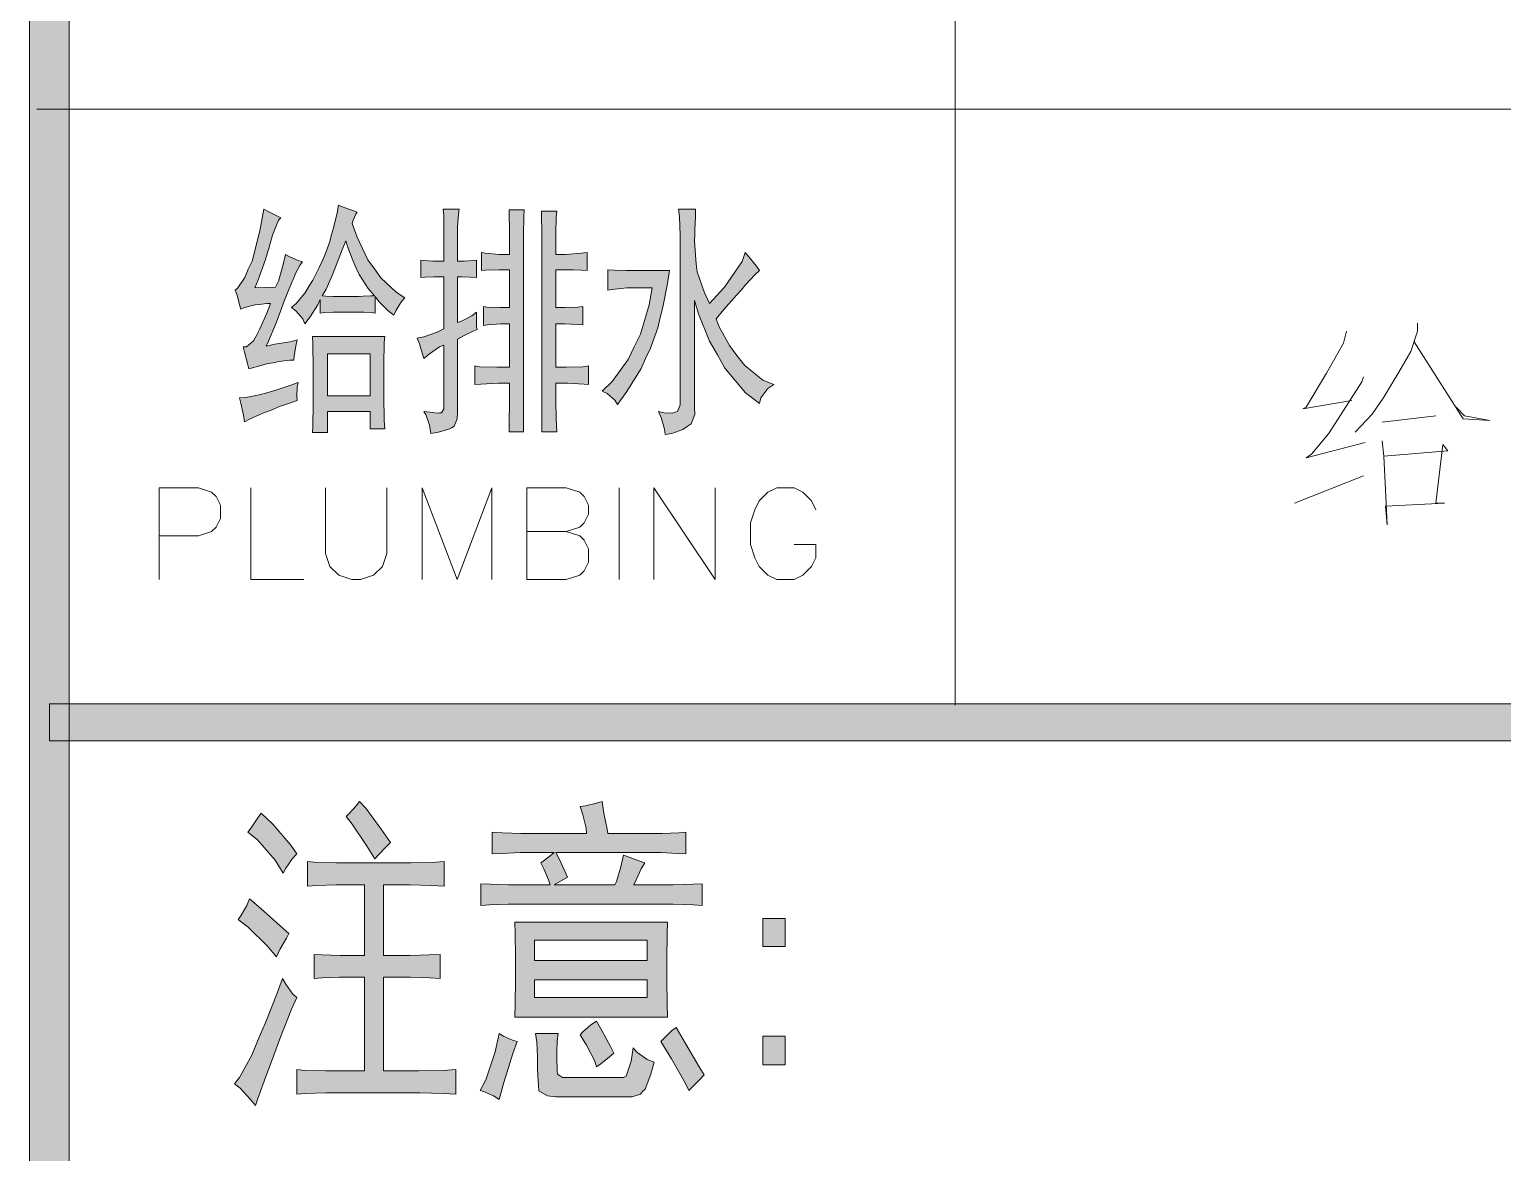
# Model space of a CAD drawing. Header units: millimetres. Extents: x 568 to 3948041, y -25191 to 63890.
# Drawn here: x 3939001 to 3941584, y 41750 to 43719 of the extents above; entities that cross this region are included whole.
import ezdxf

# ---------------------------------------------------------------- set-up
doc = ezdxf.new("R2010")
doc.units = ezdxf.units.MM

msp = doc.modelspace()

# ---------------------------------------------------------------- hatches: boundary and pattern name
h = msp.add_hatch(color=0)
h.dxf.hatch_style = 2
h.paths.add_polyline_path([(3939071.1, -23691.5), (3939001.2, -23691.5), (3939001.2, 62389.8), (3939071.1, 62389.8)])
h = msp.add_hatch(color=0)
h.dxf.hatch_style = 2
h.paths.add_polyline_path([(3939441.9, 43389.2), (3939438.1, 43384.7), (3939427.5, 43358.8), (3939421.4, 43337.6), (3939415.3, 43316.3), (3939402.4, 43280.6), (3939396.3, 43266.1), (3939432.8, 43267.7), (3939438.1, 43278.3), (3939446.4, 43307.2), (3939450.2, 43324.6), (3939457.8, 43320.8), (3939472.3, 43314), (3939479.9, 43311.7), (3939476.1, 43306.4), (3939468.5, 43292.7), (3939464.7, 43283.6), (3939460.9, 43274.5), (3939448.7, 43244.9), (3939441.1, 43223.6), (3939432.8, 43202.3), (3939420.6, 43172.7), (3939416.1, 43164.3), (3939431.3, 43167.4), (3939458.6, 43171.9), (3939470.8, 43175), (3939468.5, 43164.3), (3939465.4, 43146.9), (3939464.7, 43139.3), (3939457.1, 43139.3), (3939438.9, 43137), (3939428.2, 43134.7), (3939417.6, 43133.2), (3939396.3, 43127.1), (3939385.7, 43124.1), (3939383.4, 43133.9), (3939378.1, 43153.7), (3939375.8, 43162.8), (3939381.9, 43162.8), (3939394, 43173.4), (3939400.1, 43184.1), (3939405.4, 43194.7), (3939417.6, 43222.1), (3939423.7, 43238.8), (3939417.6, 43238.8), (3939403.9, 43237.3), (3939397.1, 43236.5), (3939390.2, 43235), (3939377.3, 43231.2), (3939372, 43228.9), (3939369.7, 43236.5), (3939365.2, 43253.2), (3939362.1, 43262.3), (3939366.7, 43266.1), (3939378.8, 43284.4), (3939384.9, 43298.8), (3939391.7, 43313.2), (3939405.4, 43366.4), (3939412.3, 43404.4), (3939419.9, 43399.9), (3939435.1, 43392.3)])
h = msp.add_hatch(color=0)
h.paths.add_polyline_path([(3939575.6, 43399.1), (3939573.3, 43395.3), (3939568.8, 43384.7), (3939567.2, 43379.3), (3939575.6, 43355), (3939594.6, 43315.5), (3939606, 43299.6), (3939617.4, 43283.6), (3939644, 43258.5), (3939659.2, 43248.7), (3939653.9, 43242.6), (3939644, 43227.4), (3939640.2, 43218.3), (3939630.3, 43225.9), (3939613.6, 43242.6), (3939607.5, 43250.9), (3939607.5, 43222.1), (3939600.7, 43222.8), (3939587.8, 43223.6), (3939582.4, 43223.6), (3939541.4, 43223.6), (3939533.8, 43223.6), (3939518.6, 43222.8), (3939511, 43222.1), (3939511, 43245.6), (3939507.2, 43236.5), (3939493.6, 43215.2), (3939484.4, 43203.1), (3939480.6, 43212.2), (3939468.5, 43225.9), (3939460.9, 43231.9), (3939469.2, 43238.8), (3939484.4, 43257), (3939491.3, 43268.4), (3939498.1, 43279.8), (3939509.5, 43301.8), (3939514.8, 43313.2), (3939519.4, 43323.9), (3939527.7, 43347.4), (3939530.8, 43359.6), (3939534.6, 43371.7), (3939540.7, 43397.6), (3939542.9, 43411.3), (3939551.3, 43407.5), (3939568, 43402.1)])
h.paths.add_polyline_path([(3939606, 43252.5), (3939595.4, 43265.4), (3939579.4, 43289.7), (3939574.1, 43301.1), (3939568.8, 43313.2), (3939559.7, 43336.8), (3939555.9, 43349), (3939550.5, 43336), (3939541.4, 43311.7), (3939536.9, 43299.6), (3939532.3, 43288.2), (3939521.7, 43263.9), (3939514.8, 43252.5), (3939520.9, 43251.7), (3939533.8, 43250.9), (3939541.4, 43250.9), (3939579.4, 43250.9), (3939586.2, 43251.7), (3939599.2, 43252.5)])
h = msp.add_hatch(color=0)
h.dxf.hatch_style = 2
h.paths.add_polyline_path([(3939681.2, 43178), (3939692.6, 43180.3), (3939716.2, 43188.6), (3939727.6, 43194.7), (3939727.6, 43285.9), (3939717.7, 43285.9), (3939710.1, 43285.9), (3939694.9, 43285.1), (3939687.3, 43284.4), (3939687.3, 43314.8), (3939693.4, 43314), (3939708.6, 43313.2), (3939717.7, 43313.2), (3939727.6, 43313.2), (3939727.6, 43358.8), (3939727.6, 43370.2), (3939727.6, 43393), (3939726.8, 43404.4), (3939754.9, 43404.4), (3939753.4, 43395.3), (3939751.9, 43372.5), (3939751.9, 43358.8), (3939751.9, 43313.2), (3939763.3, 43313.2), (3939780, 43314), (3939785.3, 43314.8), (3939785.3, 43284.4), (3939774.7, 43285.1), (3939758.7, 43285.9), (3939751.9, 43285.9), (3939751.9, 43205.4), (3939760.2, 43208.4), (3939776.9, 43217.5), (3939785.3, 43223.6), (3939785.3, 43213.7), (3939785.3, 43198.5), (3939786.1, 43193.2), (3939780.7, 43190.9), (3939763.3, 43182.6), (3939751.9, 43176.5), (3939751.9, 43048.1), (3939751.1, 43036.7), (3939745.8, 43023.8), (3939741.2, 43020.7), (3939736.7, 43018.5), (3939718.4, 43013.1), (3939704.8, 43010.9), (3939702.5, 43025.3), (3939696.4, 43044.3), (3939692.6, 43049.6), (3939703.2, 43048.1), (3939716.9, 43046.6), (3939720, 43047.3), (3939723.8, 43047.3), (3939727.6, 43054.2), (3939727.6, 43059.5), (3939727.6, 43165.9), (3939720, 43162.8), (3939702.5, 43150.7), (3939692.6, 43142.3), (3939690.3, 43149.9), (3939685, 43168.1)])
h = msp.add_hatch(color=0)
h.dxf.hatch_style = 2
h.paths.add_polyline_path([(3939843, 43349), (3939843, 43367.9), (3939842.3, 43395.3), (3939842.3, 43402.9), (3939868.9, 43402.9), (3939868.1, 43390.7), (3939867.4, 43360.3), (3939867.4, 43342.1), (3939867.4, 43013.9), (3939842.3, 43013.9), (3939842.3, 43032.9), (3939843, 43062.5), (3939843, 43073.2), (3939843, 43099), (3939823.3, 43099), (3939792.9, 43097.5), (3939782.3, 43096.7), (3939782.3, 43129.4), (3939790.6, 43127.9), (3939821, 43127.1), (3939843, 43127.1), (3939843, 43203.1), (3939827.1, 43203.1), (3939804.3, 43201.6), (3939797.5, 43200), (3939797.5, 43233.5), (3939803.5, 43232.7), (3939826.3, 43231.9), (3939843, 43231.9), (3939843, 43298), (3939824.8, 43298), (3939800.5, 43297.3), (3939793.7, 43296.5), (3939793.7, 43328.4), (3939800.5, 43326.9), (3939825.6, 43324.6), (3939843, 43324.6)])
h = msp.add_hatch(color=0)
h.dxf.hatch_style = 2
h.paths.add_polyline_path([(3939925.9, 43400.6), (3939925.1, 43390), (3939924.3, 43361.9), (3939924.3, 43345.2), (3939924.3, 43324.6), (3939941, 43324.6), (3939968.4, 43326.9), (3939979, 43328.4), (3939979, 43296.5), (3939969.2, 43297.3), (3939954.7, 43298), (3939949.4, 43298), (3939924.3, 43298), (3939924.3, 43231.9), (3939939.5, 43231.9), (3939963.1, 43232.7), (3939971.4, 43233.5), (3939971.4, 43201.6), (3939963.1, 43202.3), (3939939.5, 43203.1), (3939924.3, 43203.1), (3939924.3, 43127.1), (3939942.6, 43127.1), (3939971.4, 43127.9), (3939981.3, 43129.4), (3939981.3, 43096.7), (3939973.7, 43097.5), (3939944.8, 43099), (3939924.3, 43099), (3939924.3, 43073.2), (3939924.3, 43066.3), (3939925.1, 43036.7), (3939925.9, 43013.9), (3939900, 43013.9), (3939900, 43345.2), (3939900, 43364.1), (3939899.3, 43391.5), (3939899.3, 43400.6)])
h = msp.add_hatch(color=0)
h.dxf.hatch_style = 2
h.paths.add_polyline_path([(3940169, 43404.4), (3940169, 43391.5), (3940168.2, 43368.7), (3940168.2, 43358.8), (3940167.5, 43349), (3940169, 43323.9), (3940170.5, 43308.7), (3940172, 43294.2), (3940184.2, 43259.3), (3940194, 43238.8), (3940219.9, 43267.7), (3940251, 43312.5), (3940256.3, 43328.4), (3940263.2, 43320.1), (3940276.1, 43304.1), (3940281.4, 43296.5), (3940273.1, 43288.9), (3940257.1, 43271.5), (3940249.5, 43262.3), (3940241.1, 43253.2), (3940219.1, 43228.2), (3940205.4, 43212.2), (3940210.8, 43197.8), (3940229, 43165.1), (3940241.9, 43147.6), (3940255.6, 43130.1), (3940287.5, 43104.3), (3940306.5, 43096.7), (3940295.9, 43089.9), (3940283.7, 43073.2), (3940281.4, 43063.3), (3940257.1, 43082.3), (3940220.6, 43125.6), (3940207.7, 43149.1), (3940194, 43172.7), (3940174.3, 43220.6), (3940167.5, 43244.1), (3940167.5, 43056.4), (3940168.2, 43044.3), (3940161.4, 43027.6), (3940154.5, 43023), (3940146.9, 43017.7), (3940127.9, 43010.9), (3940115.8, 43009.3), (3940115, 43018.5), (3940109, 43039), (3940104.4, 43049.6), (3940114.3, 43047.3), (3940128.7, 43046.6), (3940133.3, 43048.1), (3940137.8, 43049.6), (3940142.4, 43061), (3940142.4, 43070.1), (3940142.4, 43336.8), (3940142.4, 43358.1), (3940140.9, 43391.5), (3940139.3, 43404.4)])
h = msp.add_hatch(color=0)
h.dxf.hatch_style = 2
h.paths.add_polyline_path([(3940123.4, 43296.5), (3940120.3, 43273.7), (3940112, 43232.7), (3940107.4, 43214.5), (3940102.9, 43196.2), (3940090, 43160.5), (3940081.6, 43142.3), (3940074, 43124.8), (3940048.9, 43084.6), (3940032.2, 43061.8), (3940027.7, 43069.4), (3940014, 43080.8), (3940005.6, 43085.3), (3940023.1, 43102), (3940051.2, 43140.8), (3940061.8, 43162.8), (3940072.5, 43184.8), (3940087.7, 43236.5), (3940093, 43266.1), (3940058.8, 43266.1), (3940048.9, 43266.1), (3940027.7, 43263.9), (3940015.5, 43262.3), (3940015.5, 43298), (3940026.9, 43297.3), (3940047.4, 43296.5), (3940057.3, 43296.5)])
h = msp.add_hatch(color=0)
h.paths.add_polyline_path([(3939598.4, 43019.2), (3939598.4, 43049.6), (3939523.9, 43049.6), (3939523.9, 43012.4), (3939497.4, 43012.4), (3939498.1, 43023), (3939498.9, 43063.3), (3939498.9, 43093.7), (3939498.9, 43124.1), (3939498.1, 43168.1), (3939497.4, 43181), (3939624.2, 43181), (3939623.5, 43170.4), (3939622.7, 43131.7), (3939622.7, 43103.6), (3939622.7, 43076.2), (3939623.5, 43033.7), (3939624.2, 43019.2)])
h.paths.add_polyline_path([(3939598.4, 43077), (3939598.4, 43150.7), (3939523.9, 43150.7), (3939523.9, 43077)])
h = msp.add_hatch(color=0)
h.dxf.hatch_style = 2
h.paths.add_polyline_path([(3939369.7, 43073.2), (3939380.4, 43073.9), (3939403.9, 43078.5), (3939417.6, 43082.3), (3939431.3, 43086.1), (3939457.8, 43095.2), (3939472.3, 43100.5), (3939470.8, 43092.2), (3939470, 43076.2), (3939470.8, 43068.6), (3939462.4, 43065.6), (3939439.6, 43058), (3939425.2, 43051.9), (3939410.7, 43046.6), (3939387.2, 43035.9), (3939378.1, 43031.4), (3939376.6, 43042.8), (3939372, 43064)])
h = msp.add_hatch(color=0)
h.dxf.hatch_style = 2
h.paths.add_polyline_path([(3939036.2, 42472.2), (3939036.2, 42536.8), (3946541, 42536.8), (3946541, 42472.2)])
h = msp.add_hatch(color=0)
h.dxf.hatch_style = 2
h.paths.add_polyline_path([(3939556.6, 42339.2), (3939561.9, 42344.6), (3939574.1, 42358.2), (3939580.2, 42365.8), (3939590.8, 42353.7), (3939618.2, 42317.2), (3939634.1, 42293.7), (3939627.3, 42286.8), (3939613.6, 42272.4), (3939606.8, 42264.8), (3939592.3, 42288.3), (3939567.2, 42325.6)])
h = msp.add_hatch(color=0)
h.dxf.hatch_style = 2
h.paths.add_polyline_path([(3939877.2, 42276.2), (3939862, 42276.2), (3939830.1, 42274.7), (3939812.6, 42273.9), (3939812.6, 42311.9), (3939830.9, 42310.4), (3939862.8, 42309.6), (3939877.2, 42309.6), (3939978.3, 42309.6), (3939977.5, 42318.7), (3939971.4, 42342.3), (3939966.9, 42356.7), (3939976, 42358.2), (3939995.7, 42362.8), (3940005.6, 42365.8), (3940008.7, 42345.3), (3940014, 42317.2), (3940015.5, 42309.6), (3940093, 42309.6), (3940110.5, 42309.6), (3940140.1, 42310.4), (3940152.3, 42311.9), (3940152.3, 42273.9), (3940137.8, 42274.7), (3940108.2, 42276.2), (3940093, 42276.2), (3939924.3, 42276.2), (3939930.4, 42264.8), (3939940.3, 42243.5), (3939944.8, 42232.9), (3939921.3, 42219.2), (3940027.7, 42219.2), (3940030.7, 42225.3), (3940038.3, 42251.1), (3940042.9, 42271.6), (3940052.7, 42267.8), (3940071.7, 42261), (3940080.1, 42257.9), (3940074, 42247.3), (3940064.9, 42228.3), (3940061.1, 42219.2), (3940112, 42219.2), (3940130.2, 42219.2), (3940165.2, 42220.7), (3940181.1, 42221.5), (3940181.1, 42183.5), (3940165.2, 42184.3), (3940130.2, 42185.8), (3940112, 42185.8), (3939858.2, 42185.8), (3939840.8, 42185.8), (3939808.1, 42184.3), (3939792.9, 42183.5), (3939792.9, 42221.5), (3939808.9, 42220.7), (3939841.5, 42219.2), (3939858.2, 42219.2), (3939914.5, 42219.2), (3939911.4, 42228.3), (3939903.1, 42247.3), (3939897.7, 42257.9), (3939902.3, 42261), (3939914.5, 42270.1), (3939921.3, 42276.2)])
h = msp.add_hatch(color=0)
h.dxf.hatch_style = 2
h.paths.add_polyline_path([(3939407.7, 42345.3), (3939428.2, 42325.6), (3939459.4, 42289.1), (3939470, 42273.9), (3939462.4, 42265.5), (3939451, 42248.8), (3939446.4, 42239.7), (3939432, 42262.5), (3939400.9, 42298.2), (3939384.1, 42311.9), (3939390.2, 42319.5), (3939401.6, 42337)])
h = msp.add_hatch(color=0)
h.dxf.hatch_style = 2
h.paths.add_polyline_path([(3939653.9, 42257.9), (3939670.6, 42257.9), (3939707, 42258.7), (3939728.3, 42260.2), (3939728.3, 42216.9), (3939705.5, 42218.4), (3939669.1, 42219.2), (3939656.1, 42219.2), (3939622, 42219.2), (3939622, 42095.4), (3939653.9, 42095.4), (3939668.3, 42095.4), (3939702.5, 42096.9), (3939721.5, 42097.6), (3939721.5, 42055.1), (3939703.2, 42056.6), (3939669.1, 42057.4), (3939653.9, 42057.4), (3939622, 42057.4), (3939622, 41893.3), (3939664.5, 41893.3), (3939684.3, 41893.3), (3939726.8, 41894), (3939748.8, 41895.5), (3939748.8, 41852.2), (3939726.8, 41853.8), (3939685.8, 41854.5), (3939666, 41854.5), (3939542.9, 41854.5), (3939520.9, 41854.5), (3939484.4, 41853.8), (3939470, 41852.2), (3939470, 41895.5), (3939483.7, 41894), (3939520.9, 41893.3), (3939544.5, 41893.3), (3939588.5, 41893.3), (3939588.5, 42057.4), (3939561.2, 42057.4), (3939545.2, 42057.4), (3939514.8, 42056.6), (3939500.4, 42055.1), (3939500.4, 42097.6), (3939514.8, 42096.9), (3939546, 42095.4), (3939562.7, 42095.4), (3939588.5, 42095.4), (3939588.5, 42219.2), (3939556.6, 42219.2), (3939539.1, 42219.2), (3939505.7, 42218.4), (3939489, 42216.9), (3939489, 42260.2), (3939505.7, 42258.7), (3939539.9, 42257.9), (3939558.1, 42257.9)])
h = msp.add_hatch(color=0)
h.dxf.hatch_style = 2
h.paths.add_polyline_path([(3939387.2, 42194.9), (3939406.9, 42178.2), (3939441.1, 42147.8), (3939456.3, 42134.1), (3939451.8, 42125.8), (3939440.4, 42106), (3939434.3, 42093.1), (3939418.3, 42112.8), (3939384.9, 42145.5), (3939367.4, 42158.4), (3939372, 42165.3), (3939382.6, 42183.5)])
h = msp.add_hatch(color=0)
h.dxf.hatch_style = 2
h.paths.add_polyline_path([(3940326.2, 42111.3), (3940287.5, 42111.3), (3940287.5, 42160.7), (3940326.2, 42160.7)])
h = msp.add_hatch(color=0)
h.paths.add_polyline_path([(3940120.3, 42153.9), (3940119.6, 42132.6), (3940118.8, 42090.8), (3940118.8, 42071), (3940118.8, 42052.1), (3940119.6, 42010.3), (3940120.3, 41987.5), (3939852.2, 41987.5), (3939852.9, 42010.3), (3939853.7, 42052.8), (3939853.7, 42073.3), (3939853.7, 42093.1), (3939852.9, 42134.1), (3939852.2, 42153.9)])
h.paths.add_polyline_path([(3940084.6, 42087), (3940084.6, 42122.7), (3939887.1, 42122.7), (3939887.1, 42087)])
h.paths.add_polyline_path([(3940084.6, 42021.7), (3940084.6, 42052.8), (3939887.1, 42052.8), (3939887.1, 42021.7)])
h = msp.add_hatch(color=0)
h.dxf.hatch_style = 2
h.paths.add_polyline_path([(3939470, 42021.7), (3939460.9, 42001.2), (3939440.4, 41949.5), (3939429, 41919.1), (3939417.6, 41887.9), (3939401.6, 41844.6), (3939397.8, 41832.5), (3939388.7, 41843.1), (3939370.5, 41862.9), (3939360.6, 41870.5), (3939369.7, 41881.9), (3939391, 41920.6), (3939402.4, 41948), (3939414.5, 41976.1), (3939435.8, 42029.3), (3939444.9, 42055.1), (3939451, 42045.2), (3939463.2, 42027.7)])
h = msp.add_hatch(color=0)
h.dxf.hatch_style = 2
h.paths.add_polyline_path([(3939995.7, 41980.6), (3940004.9, 41963.9), (3940020.1, 41935.8), (3940026.1, 41924.4), (3940018.5, 41917.6), (3940003.3, 41905.4), (3939995.7, 41900.1), (3939992.7, 41910), (3939978.3, 41938.1), (3939966.9, 41956.3), (3939971.4, 41961.6), (3939985.9, 41973.8)])
h = msp.add_hatch(color=0)
h.dxf.hatch_style = 2
h.paths.add_polyline_path([(3939856.7, 41944.9), (3939849.1, 41923.7), (3939833.2, 41872.8), (3939824.8, 41843.1), (3939814.9, 41849.2), (3939797.5, 41856.8), (3939791.4, 41859.1), (3939801.3, 41877.3), (3939818, 41926.7), (3939824.8, 41958.6), (3939832.4, 41954), (3939848.4, 41947.2)])
h = msp.add_hatch(color=0)
h.dxf.hatch_style = 2
h.paths.add_polyline_path([(3939928.1, 41958.6), (3939926.6, 41945.7), (3939925.9, 41925.9), (3939925.9, 41917.6), (3939925.9, 41910.7), (3939926.6, 41898.6), (3939926.6, 41893.3), (3939927.4, 41887.2), (3939935.7, 41881.9), (3939943.3, 41881.9), (3940042.9, 41881.9), (3940047.4, 41884.2), (3940056.5, 41910), (3940059.6, 41933.5), (3940066.4, 41925.9), (3940084.6, 41913), (3940096.8, 41908.5), (3940090.7, 41887.2), (3940080.8, 41861.4), (3940076.3, 41856.8), (3940072.5, 41852.2), (3940058, 41847.7), (3940047.4, 41847.7), (3939924.3, 41847.7), (3939909.9, 41849.2), (3939894.7, 41858.3), (3939893.9, 41867.4), (3939893.2, 41875.8), (3939892.4, 41895.5), (3939892.4, 41906.2), (3939892.4, 41917.6), (3939890.9, 41943.4), (3939888.6, 41958.6)])
h = msp.add_hatch(color=0)
h.dxf.hatch_style = 2
h.paths.add_polyline_path([(3940135.5, 41969.2), (3940151.5, 41941.1), (3940175.8, 41900.1), (3940184.2, 41886.4), (3940176.6, 41878.1), (3940163.7, 41865.2), (3940157.6, 41859.1), (3940151.5, 41871.2), (3940127.2, 41914.5), (3940108.2, 41944.9), (3940113.5, 41950.2), (3940127.2, 41963.2)])
h = msp.add_hatch(color=0)
h.dxf.hatch_style = 2
h.paths.add_polyline_path([(3940326.2, 41903.9), (3940287.5, 41903.9), (3940287.5, 41954), (3940326.2, 41954)])

# ---------------------------------------------------------------- linework, layer by layer
at = {"color": 0, "lineweight": 0}
for points in [[(3939071.1, -23691.5), (3939001.2, -23691.5), (3939001.2, 62389.8), (3939071.1, 62389.8)], [(3939441.9, 43389.2), (3939438.1, 43384.7), (3939427.5, 43358.8), (3939421.4, 43337.6), (3939415.3, 43316.3), (3939402.4, 43280.6), (3939396.3, 43266.1), (3939432.8, 43267.7), (3939438.1, 43278.3), (3939446.4, 43307.2), (3939450.2, 43324.6), (3939457.8, 43320.8), (3939472.3, 43314), (3939479.9, 43311.7), (3939476.1, 43306.4), (3939468.5, 43292.7), (3939464.7, 43283.6), (3939460.9, 43274.5), (3939448.7, 43244.9), (3939441.1, 43223.6), (3939432.8, 43202.3), (3939420.6, 43172.7), (3939416.1, 43164.3), (3939431.3, 43167.4), (3939458.6, 43171.9), (3939470.8, 43175), (3939468.5, 43164.3), (3939465.4, 43146.9), (3939464.7, 43139.3), (3939457.1, 43139.3), (3939438.9, 43137), (3939428.2, 43134.7), (3939417.6, 43133.2), (3939396.3, 43127.1), (3939385.7, 43124.1), (3939383.4, 43133.9), (3939378.1, 43153.7), (3939375.8, 43162.8), (3939381.9, 43162.8), (3939394, 43173.4), (3939400.1, 43184.1), (3939405.4, 43194.7), (3939417.6, 43222.1), (3939423.7, 43238.8), (3939417.6, 43238.8), (3939403.9, 43237.3), (3939397.1, 43236.5), (3939390.2, 43235), (3939377.3, 43231.2), (3939372, 43228.9), (3939369.7, 43236.5), (3939365.2, 43253.2), (3939362.1, 43262.3), (3939366.7, 43266.1), (3939378.8, 43284.4), (3939384.9, 43298.8), (3939391.7, 43313.2), (3939405.4, 43366.4), (3939412.3, 43404.4), (3939419.9, 43399.9), (3939435.1, 43392.3)], [(3939575.6, 43399.1), (3939573.3, 43395.3), (3939568.8, 43384.7), (3939567.2, 43379.3), (3939575.6, 43355), (3939594.6, 43315.5), (3939606, 43299.6), (3939617.4, 43283.6), (3939644, 43258.5), (3939659.2, 43248.7), (3939653.9, 43242.6), (3939644, 43227.4), (3939640.2, 43218.3), (3939630.3, 43225.9), (3939613.6, 43242.6), (3939607.5, 43250.9), (3939607.5, 43222.1), (3939600.7, 43222.8), (3939587.8, 43223.6), (3939582.4, 43223.6), (3939541.4, 43223.6), (3939533.8, 43223.6), (3939518.6, 43222.8), (3939511, 43222.1), (3939511, 43245.6), (3939507.2, 43236.5), (3939493.6, 43215.2), (3939484.4, 43203.1), (3939480.6, 43212.2), (3939468.5, 43225.9), (3939460.9, 43231.9), (3939469.2, 43238.8), (3939484.4, 43257), (3939491.3, 43268.4), (3939498.1, 43279.8), (3939509.5, 43301.8), (3939514.8, 43313.2), (3939519.4, 43323.9), (3939527.7, 43347.4), (3939530.8, 43359.6), (3939534.6, 43371.7), (3939540.7, 43397.6), (3939542.9, 43411.3), (3939551.3, 43407.5), (3939568, 43402.1)], [(3939681.2, 43178), (3939692.6, 43180.3), (3939716.2, 43188.6), (3939727.6, 43194.7), (3939727.6, 43285.9), (3939717.7, 43285.9), (3939710.1, 43285.9), (3939694.9, 43285.1), (3939687.3, 43284.4), (3939687.3, 43314.8), (3939693.4, 43314), (3939708.6, 43313.2), (3939717.7, 43313.2), (3939727.6, 43313.2), (3939727.6, 43358.8), (3939727.6, 43370.2), (3939727.6, 43393), (3939726.8, 43404.4), (3939754.9, 43404.4), (3939753.4, 43395.3), (3939751.9, 43372.5), (3939751.9, 43358.8), (3939751.9, 43313.2), (3939763.3, 43313.2), (3939780, 43314), (3939785.3, 43314.8), (3939785.3, 43284.4), (3939774.7, 43285.1), (3939758.7, 43285.9), (3939751.9, 43285.9), (3939751.9, 43205.4), (3939760.2, 43208.4), (3939776.9, 43217.5), (3939785.3, 43223.6), (3939785.3, 43213.7), (3939785.3, 43198.5), (3939786.1, 43193.2), (3939780.7, 43190.9), (3939763.3, 43182.6), (3939751.9, 43176.5), (3939751.9, 43048.1), (3939751.1, 43036.7), (3939745.8, 43023.8), (3939741.2, 43020.7), (3939736.7, 43018.5), (3939718.4, 43013.1), (3939704.8, 43010.9), (3939702.5, 43025.3), (3939696.4, 43044.3), (3939692.6, 43049.6), (3939703.2, 43048.1), (3939716.9, 43046.6), (3939720, 43047.3), (3939723.8, 43047.3), (3939727.6, 43054.2), (3939727.6, 43059.5), (3939727.6, 43165.9), (3939720, 43162.8), (3939702.5, 43150.7), (3939692.6, 43142.3), (3939690.3, 43149.9), (3939685, 43168.1)], [(3939843, 43349), (3939843, 43367.9), (3939842.3, 43395.3), (3939842.3, 43402.9), (3939868.9, 43402.9), (3939868.1, 43390.7), (3939867.4, 43360.3), (3939867.4, 43342.1), (3939867.4, 43013.9), (3939842.3, 43013.9), (3939842.3, 43032.9), (3939843, 43062.5), (3939843, 43073.2), (3939843, 43099), (3939823.3, 43099), (3939792.9, 43097.5), (3939782.3, 43096.7), (3939782.3, 43129.4), (3939790.6, 43127.9), (3939821, 43127.1), (3939843, 43127.1), (3939843, 43203.1), (3939827.1, 43203.1), (3939804.3, 43201.6), (3939797.5, 43200), (3939797.5, 43233.5), (3939803.5, 43232.7), (3939826.3, 43231.9), (3939843, 43231.9), (3939843, 43298), (3939824.8, 43298), (3939800.5, 43297.3), (3939793.7, 43296.5), (3939793.7, 43328.4), (3939800.5, 43326.9), (3939825.6, 43324.6), (3939843, 43324.6)], [(3939925.9, 43400.6), (3939925.1, 43390), (3939924.3, 43361.9), (3939924.3, 43345.2), (3939924.3, 43324.6), (3939941, 43324.6), (3939968.4, 43326.9), (3939979, 43328.4), (3939979, 43296.5), (3939969.2, 43297.3), (3939954.7, 43298), (3939949.4, 43298), (3939924.3, 43298), (3939924.3, 43231.9), (3939939.5, 43231.9), (3939963.1, 43232.7), (3939971.4, 43233.5), (3939971.4, 43201.6), (3939963.1, 43202.3), (3939939.5, 43203.1), (3939924.3, 43203.1), (3939924.3, 43127.1), (3939942.6, 43127.1), (3939971.4, 43127.9), (3939981.3, 43129.4), (3939981.3, 43096.7), (3939973.7, 43097.5), (3939944.8, 43099), (3939924.3, 43099), (3939924.3, 43073.2), (3939924.3, 43066.3), (3939925.1, 43036.7), (3939925.9, 43013.9), (3939900, 43013.9), (3939900, 43345.2), (3939900, 43364.1), (3939899.3, 43391.5), (3939899.3, 43400.6)], [(3940169, 43404.4), (3940169, 43391.5), (3940168.2, 43368.7), (3940168.2, 43358.8), (3940167.5, 43349), (3940169, 43323.9), (3940170.5, 43308.7), (3940172, 43294.2), (3940184.2, 43259.3), (3940194, 43238.8), (3940219.9, 43267.7), (3940251, 43312.5), (3940256.3, 43328.4), (3940263.2, 43320.1), (3940276.1, 43304.1), (3940281.4, 43296.5), (3940273.1, 43288.9), (3940257.1, 43271.5), (3940249.5, 43262.3), (3940241.1, 43253.2), (3940219.1, 43228.2), (3940205.4, 43212.2), (3940210.8, 43197.8), (3940229, 43165.1), (3940241.9, 43147.6), (3940255.6, 43130.1), (3940287.5, 43104.3), (3940306.5, 43096.7), (3940295.9, 43089.9), (3940283.7, 43073.2), (3940281.4, 43063.3), (3940257.1, 43082.3), (3940220.6, 43125.6), (3940207.7, 43149.1), (3940194, 43172.7), (3940174.3, 43220.6), (3940167.5, 43244.1), (3940167.5, 43056.4), (3940168.2, 43044.3), (3940161.4, 43027.6), (3940154.5, 43023), (3940146.9, 43017.7), (3940127.9, 43010.9), (3940115.8, 43009.3), (3940115, 43018.5), (3940109, 43039), (3940104.4, 43049.6), (3940114.3, 43047.3), (3940128.7, 43046.6), (3940133.3, 43048.1), (3940137.8, 43049.6), (3940142.4, 43061), (3940142.4, 43070.1), (3940142.4, 43336.8), (3940142.4, 43358.1), (3940140.9, 43391.5), (3940139.3, 43404.4)], [(3939606, 43252.5), (3939595.4, 43265.4), (3939579.4, 43289.7), (3939574.1, 43301.1), (3939568.8, 43313.2), (3939559.7, 43336.8), (3939555.9, 43349), (3939550.5, 43336), (3939541.4, 43311.7), (3939536.9, 43299.6), (3939532.3, 43288.2), (3939521.7, 43263.9), (3939514.8, 43252.5), (3939520.9, 43251.7), (3939533.8, 43250.9), (3939541.4, 43250.9), (3939579.4, 43250.9), (3939586.2, 43251.7), (3939599.2, 43252.5)], [(3940123.4, 43296.5), (3940120.3, 43273.7), (3940112, 43232.7), (3940107.4, 43214.5), (3940102.9, 43196.2), (3940090, 43160.5), (3940081.6, 43142.3), (3940074, 43124.8), (3940048.9, 43084.6), (3940032.2, 43061.8), (3940027.7, 43069.4), (3940014, 43080.8), (3940005.6, 43085.3), (3940023.1, 43102), (3940051.2, 43140.8), (3940061.8, 43162.8), (3940072.5, 43184.8), (3940087.7, 43236.5), (3940093, 43266.1), (3940058.8, 43266.1), (3940048.9, 43266.1), (3940027.7, 43263.9), (3940015.5, 43262.3), (3940015.5, 43298), (3940026.9, 43297.3), (3940047.4, 43296.5), (3940057.3, 43296.5)], [(3939598.4, 43019.2), (3939598.4, 43049.6), (3939523.9, 43049.6), (3939523.9, 43012.4), (3939497.4, 43012.4), (3939498.1, 43023), (3939498.9, 43063.3), (3939498.9, 43093.7), (3939498.9, 43124.1), (3939498.1, 43168.1), (3939497.4, 43181), (3939624.2, 43181), (3939623.5, 43170.4), (3939622.7, 43131.7), (3939622.7, 43103.6), (3939622.7, 43076.2), (3939623.5, 43033.7), (3939624.2, 43019.2)], [(3939598.4, 43077), (3939598.4, 43150.7), (3939523.9, 43150.7), (3939523.9, 43077)], [(3939369.7, 43073.2), (3939380.4, 43073.9), (3939403.9, 43078.5), (3939417.6, 43082.3), (3939431.3, 43086.1), (3939457.8, 43095.2), (3939472.3, 43100.5), (3939470.8, 43092.2), (3939470, 43076.2), (3939470.8, 43068.6), (3939462.4, 43065.6), (3939439.6, 43058), (3939425.2, 43051.9), (3939410.7, 43046.6), (3939387.2, 43035.9), (3939378.1, 43031.4), (3939376.6, 43042.8), (3939372, 43064)], [(3939036.2, 42472.2), (3939036.2, 42536.8), (3946541, 42536.8), (3946541, 42472.2)], [(3939556.6, 42339.2), (3939561.9, 42344.6), (3939574.1, 42358.2), (3939580.2, 42365.8), (3939590.8, 42353.7), (3939618.2, 42317.2), (3939634.1, 42293.7), (3939627.3, 42286.8), (3939613.6, 42272.4), (3939606.8, 42264.8), (3939592.3, 42288.3), (3939567.2, 42325.6)], [(3939877.2, 42276.2), (3939862, 42276.2), (3939830.1, 42274.7), (3939812.6, 42273.9), (3939812.6, 42311.9), (3939830.9, 42310.4), (3939862.8, 42309.6), (3939877.2, 42309.6), (3939978.3, 42309.6), (3939977.5, 42318.7), (3939971.4, 42342.3), (3939966.9, 42356.7), (3939976, 42358.2), (3939995.7, 42362.8), (3940005.6, 42365.8), (3940008.7, 42345.3), (3940014, 42317.2), (3940015.5, 42309.6), (3940093, 42309.6), (3940110.5, 42309.6), (3940140.1, 42310.4), (3940152.3, 42311.9), (3940152.3, 42273.9), (3940137.8, 42274.7), (3940108.2, 42276.2), (3940093, 42276.2), (3939924.3, 42276.2), (3939930.4, 42264.8), (3939940.3, 42243.5), (3939944.8, 42232.9), (3939921.3, 42219.2), (3940027.7, 42219.2), (3940030.7, 42225.3), (3940038.3, 42251.1), (3940042.9, 42271.6), (3940052.7, 42267.8), (3940071.7, 42261), (3940080.1, 42257.9), (3940074, 42247.3), (3940064.9, 42228.3), (3940061.1, 42219.2), (3940112, 42219.2), (3940130.2, 42219.2), (3940165.2, 42220.7), (3940181.1, 42221.5), (3940181.1, 42183.5), (3940165.2, 42184.3), (3940130.2, 42185.8), (3940112, 42185.8), (3939858.2, 42185.8), (3939840.8, 42185.8), (3939808.1, 42184.3), (3939792.9, 42183.5), (3939792.9, 42221.5), (3939808.9, 42220.7), (3939841.5, 42219.2), (3939858.2, 42219.2), (3939914.5, 42219.2), (3939911.4, 42228.3), (3939903.1, 42247.3), (3939897.7, 42257.9), (3939902.3, 42261), (3939914.5, 42270.1), (3939921.3, 42276.2)], [(3939407.7, 42345.3), (3939428.2, 42325.6), (3939459.4, 42289.1), (3939470, 42273.9), (3939462.4, 42265.5), (3939451, 42248.8), (3939446.4, 42239.7), (3939432, 42262.5), (3939400.9, 42298.2), (3939384.1, 42311.9), (3939390.2, 42319.5), (3939401.6, 42337)], [(3939653.9, 42257.9), (3939670.6, 42257.9), (3939707, 42258.7), (3939728.3, 42260.2), (3939728.3, 42216.9), (3939705.5, 42218.4), (3939669.1, 42219.2), (3939656.1, 42219.2), (3939622, 42219.2), (3939622, 42095.4), (3939653.9, 42095.4), (3939668.3, 42095.4), (3939702.5, 42096.9), (3939721.5, 42097.6), (3939721.5, 42055.1), (3939703.2, 42056.6), (3939669.1, 42057.4), (3939653.9, 42057.4), (3939622, 42057.4), (3939622, 41893.3), (3939664.5, 41893.3), (3939684.3, 41893.3), (3939726.8, 41894), (3939748.8, 41895.5), (3939748.8, 41852.2), (3939726.8, 41853.8), (3939685.8, 41854.5), (3939666, 41854.5), (3939542.9, 41854.5), (3939520.9, 41854.5), (3939484.4, 41853.8), (3939470, 41852.2), (3939470, 41895.5), (3939483.7, 41894), (3939520.9, 41893.3), (3939544.5, 41893.3), (3939588.5, 41893.3), (3939588.5, 42057.4), (3939561.2, 42057.4), (3939545.2, 42057.4), (3939514.8, 42056.6), (3939500.4, 42055.1), (3939500.4, 42097.6), (3939514.8, 42096.9), (3939546, 42095.4), (3939562.7, 42095.4), (3939588.5, 42095.4), (3939588.5, 42219.2), (3939556.6, 42219.2), (3939539.1, 42219.2), (3939505.7, 42218.4), (3939489, 42216.9), (3939489, 42260.2), (3939505.7, 42258.7), (3939539.9, 42257.9), (3939558.1, 42257.9)], [(3939387.2, 42194.9), (3939406.9, 42178.2), (3939441.1, 42147.8), (3939456.3, 42134.1), (3939451.8, 42125.8), (3939440.4, 42106), (3939434.3, 42093.1), (3939418.3, 42112.8), (3939384.9, 42145.5), (3939367.4, 42158.4), (3939372, 42165.3), (3939382.6, 42183.5)], [(3940326.2, 42111.3), (3940287.5, 42111.3), (3940287.5, 42160.7), (3940326.2, 42160.7)], [(3940120.3, 42153.9), (3940119.6, 42132.6), (3940118.8, 42090.8), (3940118.8, 42071), (3940118.8, 42052.1), (3940119.6, 42010.3), (3940120.3, 41987.5), (3939852.2, 41987.5), (3939852.9, 42010.3), (3939853.7, 42052.8), (3939853.7, 42073.3), (3939853.7, 42093.1), (3939852.9, 42134.1), (3939852.2, 42153.9)], [(3940084.6, 42087), (3940084.6, 42122.7), (3939887.1, 42122.7), (3939887.1, 42087)], [(3939470, 42021.7), (3939460.9, 42001.2), (3939440.4, 41949.5), (3939429, 41919.1), (3939417.6, 41887.9), (3939401.6, 41844.6), (3939397.8, 41832.5), (3939388.7, 41843.1), (3939370.5, 41862.9), (3939360.6, 41870.5), (3939369.7, 41881.9), (3939391, 41920.6), (3939402.4, 41948), (3939414.5, 41976.1), (3939435.8, 42029.3), (3939444.9, 42055.1), (3939451, 42045.2), (3939463.2, 42027.7)], [(3940084.6, 42021.7), (3940084.6, 42052.8), (3939887.1, 42052.8), (3939887.1, 42021.7)], [(3939995.7, 41980.6), (3940004.9, 41963.9), (3940020.1, 41935.8), (3940026.1, 41924.4), (3940018.5, 41917.6), (3940003.3, 41905.4), (3939995.7, 41900.1), (3939992.7, 41910), (3939978.3, 41938.1), (3939966.9, 41956.3), (3939971.4, 41961.6), (3939985.9, 41973.8)], [(3939856.7, 41944.9), (3939849.1, 41923.7), (3939833.2, 41872.8), (3939824.8, 41843.1), (3939814.9, 41849.2), (3939797.5, 41856.8), (3939791.4, 41859.1), (3939801.3, 41877.3), (3939818, 41926.7), (3939824.8, 41958.6), (3939832.4, 41954), (3939848.4, 41947.2)], [(3939928.1, 41958.6), (3939926.6, 41945.7), (3939925.9, 41925.9), (3939925.9, 41917.6), (3939925.9, 41910.7), (3939926.6, 41898.6), (3939926.6, 41893.3), (3939927.4, 41887.2), (3939935.7, 41881.9), (3939943.3, 41881.9), (3940042.9, 41881.9), (3940047.4, 41884.2), (3940056.5, 41910), (3940059.6, 41933.5), (3940066.4, 41925.9), (3940084.6, 41913), (3940096.8, 41908.5), (3940090.7, 41887.2), (3940080.8, 41861.4), (3940076.3, 41856.8), (3940072.5, 41852.2), (3940058, 41847.7), (3940047.4, 41847.7), (3939924.3, 41847.7), (3939909.9, 41849.2), (3939894.7, 41858.3), (3939893.9, 41867.4), (3939893.2, 41875.8), (3939892.4, 41895.5), (3939892.4, 41906.2), (3939892.4, 41917.6), (3939890.9, 41943.4), (3939888.6, 41958.6)], [(3940135.5, 41969.2), (3940151.5, 41941.1), (3940175.8, 41900.1), (3940184.2, 41886.4), (3940176.6, 41878.1), (3940163.7, 41865.2), (3940157.6, 41859.1), (3940151.5, 41871.2), (3940127.2, 41914.5), (3940108.2, 41944.9), (3940113.5, 41950.2), (3940127.2, 41963.2)], [(3940326.2, 41903.9), (3940287.5, 41903.9), (3940287.5, 41954), (3940326.2, 41954)]]:
    msp.add_lwpolyline(points, close=True, dxfattribs=at)
for points in [[(3940624.8, 45730), (3940624.8, 42534.5)], [(3939014.2, 43579.9), (3946541, 43579.9)], [(3941435.5, 43204.6), (3941435.5, 43190.2), (3941423.3, 43154.5), (3941402.8, 43118.7), (3941376.2, 43074.7), (3941355.7, 43045), (3941326.1, 43013.1)], [(3941310.9, 43190.2), (3941305.6, 43169.6), (3941275.9, 43116.5), (3941240.2, 43057.2), (3941234.1, 43054.2), (3941320, 43068.6)], [(3941429.4, 43171.9), (3941515.3, 43036.7), (3941562.4, 43033.7), (3941517.5, 43042), (3941503.1, 43057.2)], [(3941340.5, 43110.4), (3941337.5, 43101.3), (3941296.4, 43036.7), (3941279, 43010.1), (3941249.3, 42974.4), (3941240.2, 42968.3), (3941343.5, 42994.9)], [(3941467.4, 43042), (3941373.2, 43030.6)], [(3941373.2, 42997.9), (3941376.2, 42971.4), (3941379.3, 42912.1), (3941382.3, 42850.6), (3941379.3, 42883.2), (3941482.6, 42888.5), (3941467.4, 42888.5), (3941479.5, 42991.9), (3941488.7, 42980.5), (3941376.2, 42971.4)], [(3941219.7, 42888.5), (3941340.5, 42936.4)], [(3939228.4, 42754.8), (3939228.4, 42915.9), (3939297.5, 42915.9), (3939320.3, 42908.3), (3939328.7, 42900.7), (3939336.3, 42885.5), (3939336.3, 42862), (3939328.7, 42846.8), (3939320.3, 42839.2), (3939297.5, 42831.6), (3939228.4, 42831.6)], [(3939389.5, 42915.9), (3939389.5, 42754.8), (3939482.2, 42754.8)], [(3939520.1, 42915.9), (3939520.1, 42800.4), (3939527.7, 42777.6), (3939543.7, 42762.4), (3939566.5, 42754.8), (3939581.7, 42754.8), (3939604.5, 42762.4), (3939620.4, 42777.6), (3939628, 42800.4), (3939628, 42915.9)], [(3939689.6, 42754.8), (3939689.6, 42915.9), (3939751.1, 42754.8), (3939811.9, 42915.9), (3939811.9, 42754.8)], [(3939873.4, 42754.8), (3939873.4, 42915.9), (3939942.6, 42915.9), (3939966.1, 42908.3), (3939973.7, 42900.7), (3939981.3, 42885.5), (3939981.3, 42869.5), (3939973.7, 42854.4), (3939966.1, 42846.8), (3939942.6, 42839.2)], [(3940035.3, 42754.8), (3940035.3, 42915.9)], [(3940096, 42754.8), (3940096, 42915.9), (3940203.9, 42754.8), (3940203.9, 42915.9)], [(3940380.2, 42877.1), (3940372.6, 42893.1), (3940357.4, 42908.3), (3940342.2, 42915.9), (3940311.8, 42915.9), (3940295.9, 42908.3), (3940280.7, 42893.1), (3940273.1, 42877.1), (3940265.5, 42854.4), (3940265.5, 42816.4), (3940273.1, 42792.8), (3940280.7, 42777.6), (3940295.9, 42762.4), (3940311.8, 42754.8), (3940342.2, 42754.8), (3940357.4, 42762.4), (3940372.6, 42777.6), (3940380.2, 42792.8), (3940380.2, 42816.4), (3940342.2, 42816.4)], [(3939873.4, 42839.2), (3939942.6, 42839.2), (3939966.1, 42831.6), (3939973.7, 42824), (3939981.3, 42808.8), (3939981.3, 42785.2), (3939973.7, 42770), (3939966.1, 42762.4), (3939942.6, 42754.8), (3939873.4, 42754.8)]]:
    msp.add_lwpolyline(points, dxfattribs=at)

doc.saveas('drawing.dxf')
